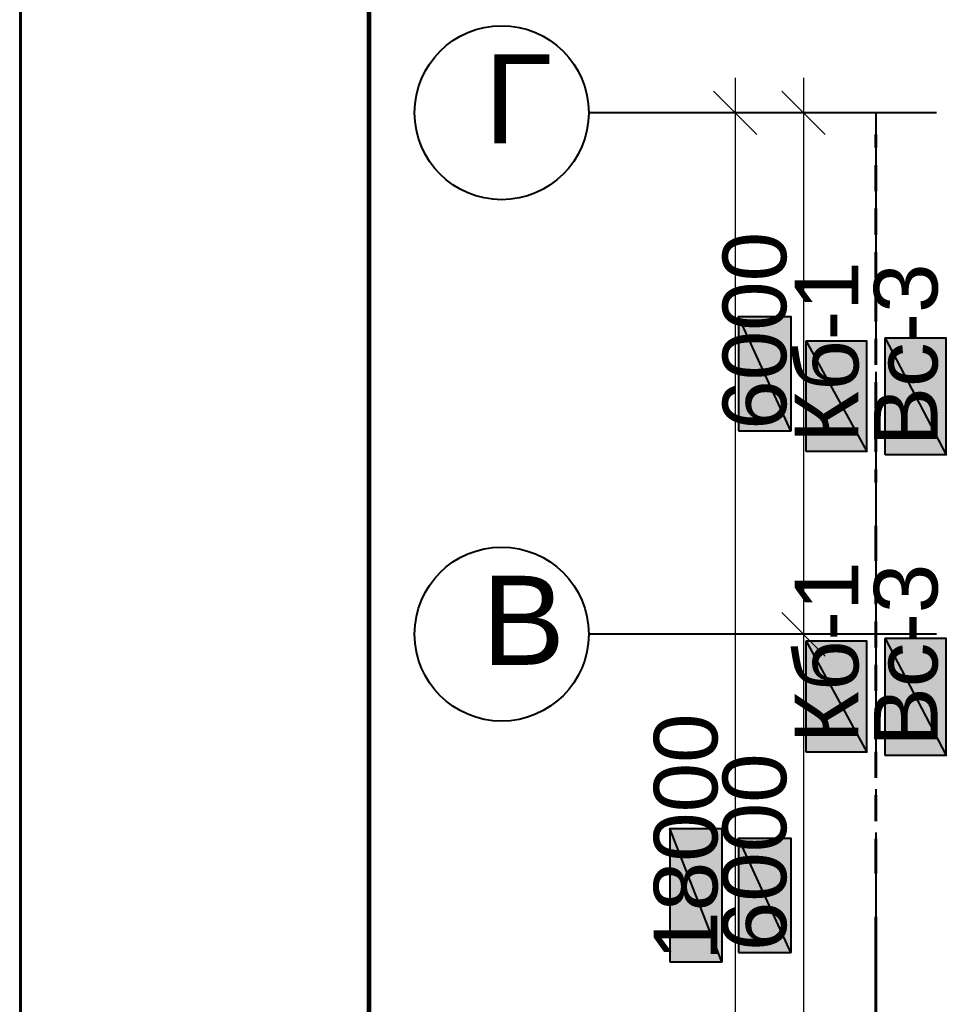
# Model space of a CAD drawing. Extents: x 0 to 604, y 0 to 420.
# Drawn here: x 0 to 53.8, y 212 to 268.7 of the extents above; entities that cross this region are included whole.
import ezdxf

# ---------------------------------------------------------------- set-up
doc = ezdxf.new("R2010")
doc.units = 0
doc.styles.add('TEYPDFCAD_TEXT', font='arial.ttf')

# ---------------------------------------------------------------- blocks, each defined once
blk = doc.blocks.new('A2-landscape')
for points in [[(0, 420), (0, 0)], [(20, 415), (20, 5)]]:
    blk.add_lwpolyline(points)

msp = doc.modelspace()

# ---------------------------------------------------------------- hatches: boundary and pattern name
at = {"true_color": 0xffffff}
h = msp.add_hatch(color=0, dxfattribs=at)
h.paths.add_polyline_path([(41.339, 245.025), (44.344, 245.025), (41.339, 251.608)])
h.paths.add_polyline_path([(44.344, 245.025), (41.339, 251.608), (44.344, 251.608)])
h = msp.add_hatch(color=0, dxfattribs=at)
h.paths.add_polyline_path([(49.784, 243.649), (49.784, 250.359), (53.276, 243.649)])
h.paths.add_polyline_path([(49.784, 250.359), (53.276, 243.649), (53.276, 250.359)])
h = msp.add_hatch(color=0, dxfattribs=at)
h.paths.add_polyline_path([(45.233, 243.84), (45.233, 250.19), (48.726, 243.84)])
h.paths.add_polyline_path([(45.233, 250.19), (48.726, 243.84), (48.726, 250.19)])
h = msp.add_hatch(color=0, dxfattribs=at)
h.paths.add_polyline_path([(45.233, 226.547), (45.233, 232.918), (48.726, 226.547)])
h.paths.add_polyline_path([(45.233, 232.918), (48.726, 226.547), (48.726, 232.918)])
h = msp.add_hatch(color=0, dxfattribs=at)
h.paths.add_polyline_path([(49.784, 226.356), (49.784, 233.087), (53.276, 226.356)])
h.paths.add_polyline_path([(49.784, 233.087), (53.276, 226.356), (53.276, 233.087)])
h = msp.add_hatch(color=0, dxfattribs=at)
h.paths.add_polyline_path([(37.401, 214.482), (40.386, 214.482), (37.401, 222.144)])
h.paths.add_polyline_path([(40.386, 214.482), (37.401, 222.144), (40.386, 222.144)])
h = msp.add_hatch(color=0, dxfattribs=at)
h.paths.add_polyline_path([(41.339, 215.011), (44.344, 215.011), (41.339, 221.594)])
h.paths.add_polyline_path([(44.344, 215.011), (41.339, 221.594), (44.344, 221.594)])

# ---------------------------------------------------------------- linework, layer by layer
at = {"lineweight": 25}
for p, q in [((0.085, 0.085), (0.085, 419.968)), ((37.719, 263.313), (32.703, 263.313)), ((52.726, 263.313), (37.719, 263.313)), ((49.234, 263.313), (49.234, 249.915)), ((49.234, 248.412), (49.234, 247.417)), ((49.234, 245.914), (49.234, 225.912)), ((37.719, 233.32), (32.703, 233.32)), ((52.726, 233.32), (37.719, 233.32)), ((49.234, 224.409), (49.234, 223.414)), ((49.234, 221.911), (49.234, 201.909))]:
    msp.add_line(p, q, dxfattribs=at)
at = {"color": 7, "lineweight": 5}
for p, q in [((41.148, 265.324), (41.148, 171.302)), ((45.085, 265.324), (45.085, 231.309)), ((42.397, 262.065), (39.899, 264.562)), ((46.334, 262.065), (43.836, 264.562)), ((41.762, 263.313), (43.138, 263.313)), ((45.72, 263.313), (47.096, 263.313)), ((45.085, 235.31), (45.085, 201.316)), ((43.836, 234.569), (46.334, 232.071)), ((46.334, 232.071), (43.836, 234.569)), ((45.72, 233.32), (47.096, 233.32)), ((45.72, 233.32), (47.096, 233.32))]:
    msp.add_line(p, q, dxfattribs=at)
at = {"color": 7, "lineweight": 40}
for p, q in [((49.234, 262.065), (49.234, 261.324)), ((49.234, 260.308), (49.234, 258.805)), ((49.234, 257.81), (49.234, 256.307)), ((49.234, 255.312), (49.234, 253.81)), ((49.234, 252.815), (49.234, 251.312)), ((49.234, 250.317), (49.234, 248.814)), ((49.234, 247.819), (49.234, 246.316)), ((49.234, 245.322), (49.234, 243.819)), ((49.234, 242.803), (49.234, 242.062)), ((49.234, 239.564), (49.234, 237.554)), ((49.234, 236.559), (49.234, 235.056)), ((49.234, 234.061), (49.234, 232.558)), ((49.234, 231.563), (49.234, 230.06)), ((49.234, 229.066), (49.234, 227.563)), ((49.234, 226.568), (49.234, 225.065)), ((49.234, 224.07), (49.234, 222.567)), ((49.234, 221.552), (49.234, 219.562)), ((49.234, 217.064), (49.234, 174.561))]:
    msp.add_line(p, q, dxfattribs=at)
at = {"color": 0, "lineweight": 0, "true_color": 0xffffff}
for p, q in [((53.276, 243.649), (53.276, 250.359)), ((48.726, 243.84), (48.726, 250.19)), ((48.726, 226.547), (48.726, 232.918)), ((53.276, 226.356), (53.276, 233.087))]:
    msp.add_line(p, q, dxfattribs=at)
at = {"lineweight": 60}
msp.add_lwpolyline([(20.087, 5.08), (589.068, 5.08), (589.068, 415.078), (20.087, 415.078)], close=True, dxfattribs=at)
at = {"color": 0, "true_color": 0xffffff}
for points in [[(41.339, 245.025), (44.344, 245.025), (41.339, 251.608)], [(44.344, 245.025), (41.339, 251.608), (44.344, 251.608)], [(49.784, 243.649), (49.784, 250.359), (53.276, 243.649)], [(49.784, 250.359), (53.276, 243.649), (53.276, 250.359)], [(45.233, 243.84), (45.233, 250.19), (48.726, 243.84)], [(45.233, 250.19), (48.726, 243.84), (48.726, 250.19)], [(45.233, 226.547), (45.233, 232.918), (48.726, 226.547)], [(45.233, 232.918), (48.726, 226.547), (48.726, 232.918)], [(49.784, 226.356), (49.784, 233.087), (53.276, 226.356)], [(49.784, 233.087), (53.276, 226.356), (53.276, 233.087)], [(37.401, 214.482), (40.386, 214.482), (37.401, 222.144)], [(40.386, 214.482), (37.401, 222.144), (40.386, 222.144)], [(41.339, 215.011), (44.344, 215.011), (41.339, 221.594)], [(44.344, 215.011), (41.339, 221.594), (44.344, 221.594)]]:
    msp.add_lwpolyline(points, close=True, dxfattribs=at)
at = {"lineweight": 25}
for centre in [(27.718, 263.324), (27.718, 233.331)]:
    msp.add_circle(centre, 5.006, dxfattribs=at)

# ---------------------------------------------------------------- block references
msp.add_blockref('A2-landscape', (0, 0))

# ---------------------------------------------------------------- texts
at = {"color": 7, "style": 'TEYPDFCAD_TEXT'}
for s, p in [('Г', (26.712, 261.557)), ('В', (26.585, 231.563))]:
    msp.add_text(s, height=5.126, dxfattribs=at).set_placement(p)
for s, p in [('6000', (44.09, 245.089)), ('Кб-1', (48.239, 244.327)), ('Вс-3', (52.79, 244.136)), ('Кб-1', (48.239, 227.055)), ('Вс-3', (52.79, 226.864)), ('18000', (40.132, 214.545)), ('6000', (44.09, 215.096))]:
    msp.add_text(s, height=3.6618, rotation=90, dxfattribs=at).set_placement(p)

doc.saveas('drawing.dxf')
